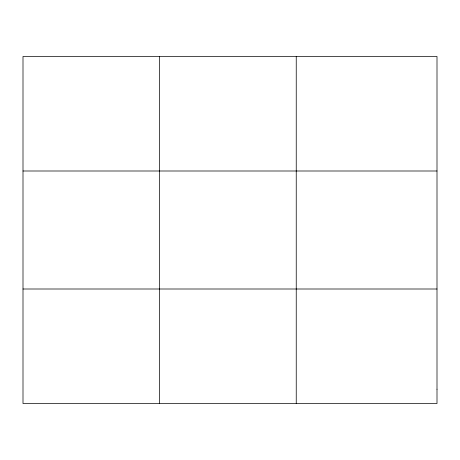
<?xml version="1.0" encoding="UTF-8"?>
<svg xmlns="http://www.w3.org/2000/svg" width="460" height="460" viewBox="0 0 460 460"><rect width="100%" height="100%" fill="white"/><g stroke="black" fill="none" stroke-linecap="round" stroke-linejoin="round"><path stroke-width="0.69" d="M159.62 403.529L159.62 56.471M296.24 403.529L296.24 56.471M23 170.999L437 170.999M23 289.001L437 289.001M437 389.212L437 403.529L23 403.529L23 56.471L437 56.471L437 389.212"/></g></svg>
